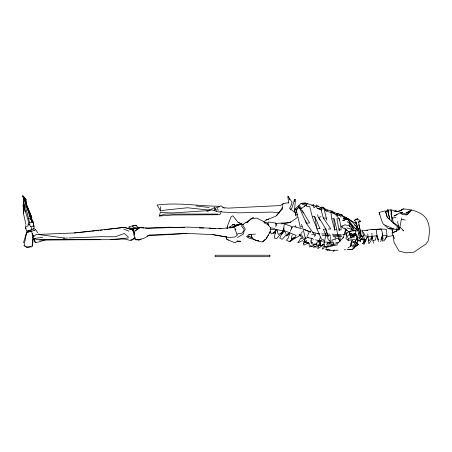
<?xml version="1.0" encoding="UTF-8"?>
<svg xmlns="http://www.w3.org/2000/svg" width="452" height="452" viewBox="0 0 452 452"><rect width="100%" height="100%" fill="white"/><g stroke="black" fill="none" stroke-linecap="round" stroke-linejoin="round"><path stroke-width="0.68" d="M32.318 235.385L32.329 233.396M333.774 243.108L333.745 244.408L332.887 245.097M33.222 229.311L34.019 228.571L34.075 226.339L30.702 226.294M324.734 209.734L326.169 211.022L328.333 210.169L332.44 211.242L339.475 218.932L341.237 229.599L339.169 230.362L339.22 228.345M339.441 220.277L339.475 218.932L336.87 218.791L339.169 230.362M294.393 201.665L294.461 199.598L295.54 199.264L294.286 212.135M352.023 229.317L352.119 226.559L349.944 223.311L353.927 228.949L353.718 230.927M160.381 206.666L160.228 211.118L164.912 210.101L187.501 207.762L209.655 210.146M302.151 204.694L307.586 203.626L306.665 204.666L306.603 206.428L309.716 206.445L312.168 216.254L314.671 216.48L319.965 228.667M344.978 233.226L345.068 231.187L345.74 230.486L342.921 238.051M330.079 241.594L330.35 236.611M288.246 203.276L288.393 200.581L287.783 196.501M388.076 211.044L387.889 209.801L385.726 211.926L387.296 217.361L398.732 227.961L398.619 230.085L393.901 229.011L388.065 228.52L384.776 225.079M341.927 215.898L341.989 214.785L339.395 214.553L337.102 213.542L337.514 215.045L336.209 214.525M398.653 229.526L398.715 228.407M23.351 212.355L23.753 205.773L24.318 205.722L25.092 211.971M32.567 246.035L33.03 238.679M23.713 208.406L23.459 212.355L23.758 213.672M275.421 233.639L275.517 232.305M391.754 221.474L391.986 218.22L391.008 209.83L387.743 210.208L388.019 212.067M226.599 236.537L226.367 239.221L235.074 242.86L237.34 241.097L240.47 241.193M227.288 228.486L227.514 225.808L231.079 216.824L232.763 215.773L238.176 222.373L243.097 224.819M134.572 237.3L134.453 238.645L130.86 239.758M295.811 212.293L295.557 215.022L296.269 216.192M134.962 228.706L130.922 228.655L128.967 227.972L129.119 226.565L136.21 225.316L137.973 228.175M23.679 200.564L23.069 206.072L23.6 207.27M283.816 227.966L284.11 230.689L281.991 234.221L283.816 227.966L284.291 223.791L292.371 226.859L290.286 231.243M357.911 230.961L358.233 228.153M23.391 213.7L24.318 205.722M325.609 235.944L324.237 242.905M355.159 242.617L357.481 244.199L357.843 241.357L357.204 237.114L356.295 236.13M350.882 246.103L351.057 244.786M351.227 243.47L351.566 240.843M270.386 229.514L275.556 229.435L274.324 238.17L276.895 238.419L282.992 231.006L276.528 229.424L278.296 234.345L282.15 232.763L282.992 231.006L279.805 238.125L282.246 239.328L285.788 235.39L286.608 235.865L289.687 232.74L296.252 235.532L295.207 236.475M375.143 229.379L381.341 229.034L382.567 233.729L381.782 238.441L382.697 235.616L380.838 239.481M401.574 218.163L399.421 229.819L397.528 221.542M226.966 228.548L227.333 226.463M214.203 210.564L214.853 207.225L212.762 208.688L206.982 210.7L172.862 212.915L160.262 212.519L159.443 215.988L173.523 214.988L219.858 214.717L221.514 211.05L219.135 212.067L211.615 209.903L206.852 211.519M24.075 245.538L26.668 232.238L31.629 231.39L33.075 237.345L31.939 246.871L26.668 246.882L24.075 245.538L27.007 247.719L30.713 246.594M26.335 234.232L26.724 232.238L31.674 231.39M291.427 238.571L295.342 237.464L293.111 238.515L291.427 238.571L292.167 234.842M356.266 238.961L355.639 241.696L353.656 245.255L350.724 245.125L351.051 243.6L352.035 242.662L351.39 241.803L350.933 243.775M25.854 227.655L26.515 231.181L31.9 229.78L27.109 231.317M357.459 237.424L359.165 231.254L359.199 235.571M350.481 233.317L350.023 235.136L352.492 235.537M314.355 236.515L315.112 233.644L315.586 235.871M134.978 230.904L139.329 228.079L134.978 230.904L133.894 234.978L135.577 239.277C140.589 240.34 145.471 238.001 149.346 234.995L186.981 233.447L212.739 234.588L228.955 237.503L235.04 237.001L237.283 235.142L234.933 228.949M357.453 240.029L357.939 238.232M371.245 239.385L372.115 236.345L371.821 233.294M23.504 242.843L26.148 233.695M294.461 199.598L291.856 208.428L290.416 209.406M301.625 233.238L302.179 231.43M347.283 237.481L347.916 235.435L350.311 234.181M310.795 241.142L311.727 238.153L313.637 239.424M356.227 238.899L355.639 240.769L353.746 242.323L351.39 241.803M273.29 233.797L274.765 231.927L275.556 229.435M359.21 231.396L356.069 223.198L356.498 221.966M357.142 220.124L357.572 218.892L360.577 221.248L358.334 222.593M355.136 241.82L356.826 242.538L355.741 245.639L352.503 249.583L349.888 249.685L347.622 249.205M311.92 242.617L311.49 243.792L316.547 244.526M308.123 237.464L305.399 238.3L302.337 226.102L300.297 227.192L295.964 208.807L296.003 210.248L298.586 206.943L299.1 205.564L301.699 208.355L306.665 204.666M333.616 250.092L333.101 251.397L334.52 249.984M364.939 234.989L362.34 231.012L364.159 238.249L365.549 241.001L365.877 240.294L362.781 243.747L364.549 239.306L365.436 239.961M380.657 241.605L382.737 236.718L382.567 233.729M307.891 234.899L309.337 231.593L310.693 231.87M23.628 197.767L23.77 197.451L31.911 221.655M363.877 244.651L367.713 236.283L363.555 235.628L360.656 236.837M320.553 237.063L318.801 240.713L318.829 242.057M328.028 247.046L328.378 246.312L327.666 242.662M250.787 219.593L251.335 218.463L253.08 217.977M133.097 230.35L133.685 229.181L135.329 227.949M290.579 221.604L290.088 222.582L281.11 223.921M251.442 235.763L250.487 237.554L252.363 237.803M306.998 236.532L307.592 235.441M401.461 212.773L402.721 212.225L400.105 212.773L402.212 214.367L406.246 214.999L410.642 211.406L409.529 211.084L407.698 214.429L400.105 212.773L393.918 216.062L397.065 214.694M384.997 239.142L387.008 235.548L386.319 229.35L381.341 229.034L377.539 229.322M268.499 234.961L266.138 238.289M218.135 207.174L218.683 206.259L219.474 206.937M349.797 232.226L341.418 226.819L342.237 225.508M396.432 231.108L397.427 229.52M282.585 207.411L276.777 215.576M244.018 230.226L242.187 233.096L236.888 234.051M356.351 239.148L357.023 238.108L356.261 234.594L352.187 235.181L352.441 236.356M356.826 242.538L354.956 245.374L352.294 246.905M355.368 246.204L353.871 248.476L352.114 249.086M362.781 243.747L365.436 239.729M366.199 238.577L367.713 236.283M371.64 239.656L368.894 243.769L367.753 233.859M304.36 240.436L305.925 238.198M304.156 239.142L305.422 237.554M386.211 211.886L387.889 209.801L388.545 214.723M351.842 235.599L350.407 237.373L351.255 238.159M310.795 242.04L311.999 240.566M291.161 228.3L292.371 226.859M288.805 233.334L286.608 235.865L285.845 233.464L284.11 230.689L289.687 232.74L288.466 237.718L286.427 240.187L289.466 241.662L301.314 234.639L303.23 237.679M263.036 241.775L265.251 239.283M312.343 245.221L315.733 244.617L318.434 240.571L319.745 244.334L317.332 246.95L313.744 247.058L310.304 245.589M361.148 239.035L362.594 237.509L363.487 240.001L361.148 239.035L362.216 239.029M34.64 230.486L35.572 229.503L37.685 232.774M343.48 237.373L337.989 243.108L328.152 246.758L337.746 244.798M247.238 222.655L251.335 218.463L256.883 218.141L262.736 221.101L268.002 224.893L270.443 227.616L270.223 231.921L266.07 239.057L261.877 242.046L255.448 240.181L252.34 238.345L251.261 235M359.848 240.289L360.645 239.475M296.659 212.333L296.631 209.666L299.269 207.044M360.515 235.871L359.097 237.255L357.103 237.407M297.207 214.429L295.557 215.022L294.681 209.412L300.981 203.586L304.823 202.835L313.196 205.462M248.69 237.091L249.786 236.085M354.6 220.271L355.764 219.214L357.572 218.892L354.6 220.271L356.069 223.198M293.642 237.888L289.466 241.662L293.111 238.515M354.973 235.746L352.232 236.119L354.973 235.746L356.261 234.594M263.861 221.943L266.171 219.949L275.68 216.299L282.308 209.129L282.263 204.377L283.076 203.677L288.817 202.626M308.27 242.967L303.919 245.187L303.405 243.391L306.88 240.419M348.091 247.826L351.108 246.029M134.905 237.695L131.249 240.73L121.972 238.283M326.999 250.815L328.547 249.544M297.314 217.525L290.088 222.582L275.534 223.452M230.294 226.763L233.215 224.559M326.039 248.351L327.095 247.555M353.888 247.73L358.492 244.334L353.916 247.566M245.521 229.373L242.391 224.768L253.482 217.48M357.391 241.227L358.532 240.441L357.402 239.995M332.056 244.436L333.768 243.255M323.09 245.074L317.79 248.719L318.903 245.425L320.993 245.25M327.502 245.724L322.321 249.193L323.44 246.012L325.463 246.651M401.099 210.355L403.291 208.903C411.489 209.558 420.603 211.367 425.97 218.152C430.44 225.175 429.756 233.249 428.157 241.029L426.089 243.877L413.976 252.126L406.15 252.854L398.975 251.041L394.014 242.249L393.568 238.616M348.944 240.667L345.933 238.611L346.498 236.402L345.865 233.554L349.323 231.277M349.848 223.559L349.051 224.079L349.775 226.746M303.405 243.391L305.128 242.278M323.898 243.995L320.745 246.007L319.779 240.91L322.513 241.43M247.261 235.984L249.628 234.531L250.854 234.746M304.258 206.135L306.06 205.033M274.765 231.927L271.375 233.955L269.951 231.192M341.418 226.819L344.899 224.757L349.831 226.073L353.385 231.017M409.529 211.084L406.026 213.158L411.766 209.943M237.436 237.475L243.498 233.995L244.385 229.814L241.402 225.797M326.254 244.34L329.632 242.419L325.355 241.933M230.757 227.904L235.294 225.328L240.56 224.22L241.6 224.994M141.143 238.927L138.668 240.278L136.312 239.272M283.393 203.892L280.116 205.575L228.379 208.123L222.712 207.592M352.865 230.689L348.882 232.215L351.023 230.757M398.37 211.367L403.291 208.903L399.997 211.078L395.127 211.581L393.313 210.412L391.008 209.83L391.127 214.514L393.308 222.294L399.088 226.87M328.378 246.312L326.632 247.171L324.378 246.204L323.756 240.012L321.282 239.04L317.027 228.983L314.671 216.48M159.443 215.988L164.822 214.067L217.847 214.067M32.188 231.13L35.572 229.503M302.789 240.537L297.721 242.877L300.868 238.232L301.93 238.809M311.637 246.12L309.767 246.973L309.089 245.227M313.507 245.261L315.372 244.402M313.744 247.058L319.745 244.334M28.538 218.734L31.793 217.367L26.6 204.762L26.075 199.541L22.843 195.756L23.323 197.744M232.345 227.661L240.56 224.22L231.311 227.689L219 228.633M393.144 232.464L396.161 231.249L397.257 229.605L396.161 231.288L391.94 232.916L394.313 238.537M393.901 229.011L383.635 224.531L382.426 222.621L379.098 212.508L385.194 210.841L387.296 217.361L389.929 219.519M360.43 231.317L362.267 230.633L367.691 230.198M31.55 229.463L34.019 228.571M321.089 216.615L318.779 217.418L325.683 228.819L327.485 234.074M352.334 233.955L351.306 234.311L350.724 233.876M342.718 220.576L344.695 219.904L343.232 218.644M45.409 239.809L39.753 241.724L35.527 242.538L33.273 238.707M331.943 240.063L334.627 239.181M32.25 235.933L33.341 235.571M264.33 223.141L266.951 222.282L268.878 225.023M321.7 207.106L323.643 207.4L326.169 211.022L331.644 212.7L333.57 212.118L336.181 213.276L337.514 215.045M330.892 211.881L331.706 218.847L334.762 230.023L336.734 229.441L334.22 218.791M350.724 245.125L351.532 244.899M27.99 224.819L29.233 224.48L31.273 227.412L31.86 229.938M332.175 218.864L333.723 218.452L334.762 230.023M351.272 225.966L349.549 222.164L348 222.576L347.678 221.322M235.882 225.09L238.097 224.508L239.198 224.938M359.137 238.119L360.329 237.808L361.436 236.193L359.848 235.684M138.436 239.345L136.075 239.944L133.916 238.402M29.759 222.559L33.013 221.751L33.691 225.051M266.171 219.949L268.912 219.271M354.583 236.893L348.006 238.509L348.356 240.052M26.216 226.531L28.001 226.096L28.617 222.147L23.753 205.773M317.027 228.983L319.937 228.294M366.719 230.3L369.979 229.588L373.877 229.452M391.986 218.22L396.02 217.344M328.186 229.045L330.841 228.955L323.27 217.943L320.926 209.259L323.926 208.615L326.869 220.186M393.008 235.577L387.019 236.662L383.906 240.882L382.302 240.927L382.737 236.718L383.132 239.176M339.322 215.293L341.989 214.785L342.418 215.824M300.8 234.046L298.93 234.356L305.834 241.667L309.337 244.069L306.829 243.091M347.927 240.227L354.634 239.605M245.882 222.751L247.939 222.424M368.346 236.893L371.877 236.362L371.132 238.294L368.968 240.741L368.583 239.876M371.352 229.599L376.409 229.305L376.584 233.062L378.46 241.577M373.154 240.424L375.375 240.091L376.488 235.78L372.115 236.345L373.437 243.159M333.192 236.385L335.13 236.865L341.808 236.486M360.577 221.248L358.521 221.542L360.261 231.243M352.515 230.774L355.199 230.39L355.927 233.904L351.905 234.481M355.656 231.023L358.069 230.689M351.413 233.452L349.243 233.746L351.272 233.577M344.978 218.423L346.876 218.18L344.266 217.565L345.396 218.254L344.266 217.565M100.022 230.305L102.107 230.057M104.186 229.802L106.271 229.548M107.661 229.379L124.317 227.362L133.555 230.062L134.289 234.226M33.561 238.729L39.505 239.899L110.717 239.662L127.956 238.012L128.232 236.825L124.294 233.486L115.266 236.791L100.406 236.729L68.958 237.978M42.731 237.424L33.657 238.475L32.431 237.441L36.522 234.255L64.585 238.08M39.256 234.402L74.326 232.944L124.317 227.362L133.419 230.232M396.218 228.226L398.732 227.961M74.326 232.944L90.298 231.311M91.688 231.17L94.468 230.887M95.858 230.746L98.632 230.463M304.947 242.357L303.693 241.871L305.834 241.667M248.481 234.661L255.323 234.04M269.013 232.803L270.381 232.678M218.683 206.259C198.23 206.061 177.5 202.253 157.059 205.038L160.262 210.44M303.693 241.871L308.659 242.47M359.046 232.774L360.43 232.684M147.064 235.842L186.981 233.447M331.096 250.589L338.006 250.176M344.226 249.803L345.605 249.724M347.678 249.6L351.136 249.391M110.717 239.662L124.068 238.927M63.365 238.198L67.563 238.034M311.694 234.475L314.185 234.373L306.383 223.356L299.659 208.191L301.699 208.355M145.369 228.119L168.986 227.203L184.501 227.576M372.465 229.435L376.409 229.305M335.779 242.475L338.299 242.396M382.968 235.605L387.008 235.548M300.981 203.586L306.609 203.547M39.505 239.899L100.4 239.492M322.214 235.52L330.661 235.492M332.774 235.481L341.22 235.452M330.491 242.481L333.649 242.47M28.222 224.141L30.007 224.158L24.798 203.942M314.547 244.063L317.338 244.097M310.976 242.345L312.654 242.368M353.713 230.362L355.199 230.39L354.34 230.283M199.309 227.938L203.541 228.04M331.169 241.018L333.017 241.069M273.822 232.452L275.228 232.492M281.551 232.684L282.958 232.729M317.383 233.769L319.491 233.837M321.598 233.899L325.819 234.029M327.22 234.068L330.033 234.153M332.141 234.215L341.271 234.492M342.678 234.537L344.786 234.599M330.813 211.186L332.44 211.242M209.18 228.203L215.491 228.48M322.123 240.34L318.801 240.713L315.462 239.797M137.097 227.164L143.979 228.034M336.062 238.498L338.52 238.622M311.66 205.536L313.292 205.632M323.27 217.943L326.519 218.197M270.449 227.961L274.714 228.311M128.967 227.972L138.329 228.752L137.436 228.203L133.063 227.418M388.94 228.848L392.223 229.136L392.873 233.288M273.822 232.492L275.217 232.616M280.822 233.119L282.924 233.311M287.828 233.752L289.93 233.938M342.915 220.214L344.543 220.361M137.125 227.198L148.369 228.294L187.427 227.085L221.107 228.729M336.717 213.333L338.316 213.491L340.695 214.802M354.571 225.13L355.86 225.271M319.965 208.92L317.92 208.688L316.389 207.553M345.56 218.028L346.876 218.18M196.038 205.954L209.067 207.468M232.384 224.599L235.012 224.921M279.155 212.971L272.211 212.078L238.543 212.83L222.621 212.056L221.429 211.683M355.927 233.904L353.656 233.334M321.276 209.123L317.92 208.688L321.259 209.293M294.681 209.412L296.631 209.666M276.839 225.345L275.884 223.09L268.737 222.005L267.923 223.277L268.465 225.734M247.589 236.413L249.165 236.662M212.739 234.588L226.927 237.142M322.214 244.283L323.988 244.622M401.461 219.316L405.291 220.067M257.341 240.645L258.623 240.905L255.448 240.181M312.727 232.283L319.123 234M321.745 207.796L320.66 207.575L321.931 207.106L323.926 208.615M237.34 241.097L240.679 241.797M324.378 246.204L326.813 246.764M293.438 226.446L301.563 228.65M346.882 227.881L351.215 229.141L352.34 230.689M307.631 237.396L311.965 238.712M347.046 218.808L349.633 219.706L355.741 223.356M253.894 239.306L255.069 239.729L248.43 237.876L246.346 236.458M324.101 208.508L327.926 209.971M347.249 218.751C351.639 220.356 354.82 224.491 357.278 228.305M331.644 212.7L334.921 214.011M304.202 229.531L309.337 231.593L303.908 229.294M123.735 229.068L129.069 231.221M337.294 214.982L338.893 215.655M238.176 222.373L243.329 224.582M313.021 205.168L315.954 206.479L318.457 206.609L318.016 205.897L321.779 208.366M298.586 206.943L299.829 207.508M342.407 216.067L349.633 219.706L341.887 215.457M360.696 241.345L357.498 239.605L359.306 241.069M397.754 211.677L394.98 210.146L395.127 211.581M347.113 219.231L348.825 220.231L350.763 223.277L356.628 229.949L356.283 226.492M343.034 217.7L346.531 219.768M348.277 220.796L350.029 221.83M31.261 218.926L32.273 219.542L34.007 226.175L33.143 225.215M343.61 218.073L346.514 219.841M346.204 232.814L347.119 233.379M354.244 242.639L351.854 240.012M359.057 232.966L360.159 233.746M336.734 229.441L338.678 239.046L340.638 241.097M402.721 230.079L403.851 230.921L399.947 227.186M215.011 208.948L216.079 209.745M224.311 208.299L221.152 205.869L219.779 206.236L215.547 208.129L216.265 211.174M317.372 205.739L316.287 204.863L315.954 206.479L313.857 207.801L313.089 204.519L313.841 205.66M294.365 212.163L289.557 208.27L291.427 204.779L291.919 202.14L288.122 196.445L289.8 199.75M307.484 242.56L309.337 244.069M356.577 243.458L357.481 244.199M352.187 235.181L353.311 236.125M339.808 215.717L341.277 216.971M360.6 234.345L361.267 235.554L362.849 236.955M38.753 233.825L39.731 234.712M299.659 208.191L302.885 211.649L309.609 222.876L306.383 223.356L305.608 220.757M354.023 233.673L355.385 235.147M227.514 239.187L228.384 240.148M339.13 238.656L340.311 240.029L339.853 236.775M26.075 199.541L22.832 195.756L23.346 197.648M344.842 227.961L347.034 230.548M302.055 210.66L303.275 212.948M23.374 197.145L22.628 196.089L25.589 200.304L26.256 204.988L30.691 216.531L31.793 217.367L26.634 205.016M234.108 227.045L235.91 229.644M355.509 228.3L356.628 229.949M320.089 220.22L318.225 217.35L317.654 214.632M320.926 209.259L321.671 210.451M350.43 223.248L353.927 228.949M301.264 224.35L301.976 225.514M349.82 235.187L351.142 237.424M276.528 229.424L277.353 231.079M329.474 242.351L330.073 243.583M388.291 213.926L389.833 218.13M326.53 236.215L323.333 229.486L325.683 228.819L328.276 239.888L329.74 240.639L332.022 245.786M33.154 235.193L33.906 236.791M338.678 239.046L339.785 241.504M23.052 206.072L23.849 207.869M32.589 220.768L33.013 221.751M312.196 216.79L316.694 227.904M392.991 235.554L394.037 238.153M379.098 212.508L379.861 214.429M29.052 214.355L32.086 222.017M295.512 225.672L295.998 226.915M323.643 207.4L324.095 208.564M23.747 200.411L23.238 199.112L24.109 199.196L32.064 222.474M345.865 233.554L346.565 235.362M356.165 222.768L356.831 224.548M30.408 217.96L30.889 219.248M398.099 226.045L398.76 227.932M30.55 217.751L31.228 219.706M30.527 217.48L31.199 219.423M327.937 235.385L328.389 236.701M226.107 236.594L226.644 238.232M359.702 237.961L360.73 241.136L360.673 240.029M372.115 236.345L372.702 238.164M360.504 233.13L361.267 235.554M234.226 224.655L234.78 226.497M133.001 231.311L132.617 230.034L133.719 231.904L134.221 235.057M392.991 222.022L393.33 223.288M358.769 224.48L361.041 233.424M387.743 210.208L389.692 219.09M319.779 240.91L320.626 244.346M392.076 230.237L392.652 232.769M23.515 213.7L25.922 224.548M329.531 242.583L330.248 246.007M363.289 239.018L363.487 240.001M349.549 222.164L349.888 224.096M357.052 225.147L357.515 227.825M357.752 229.164L358.097 231.17M217.683 208.378L218.079 210.672M234.543 224.757L234.752 226.136M34.499 238.526L35.064 242.577M388.33 212.915L388.59 214.785M392.223 229.136L392.613 232.356M310.569 230.966L310.727 232.311M23.883 206.219L23.515 201.304L23.866 201.716L23.945 204.536M335.13 236.865L335.254 240.114M229.814 226.424L229.853 227.819M25.504 225.503L25.544 228.831M357.668 226.407L357.685 227.785M275.884 223.09L275.901 226.96M23.77 197.451L23.781 199.372M135.244 225.271L132.447 226.141L136.21 225.316L135.244 225.271M269.855 255.244L215.175 255.244L215.175 256.696L269.855 256.696L269.855 255.244M330.356 250.193L325.852 249.363L330.356 250.193M378.16 239.515L376.787 235.752L378.16 239.515"/></g></svg>
